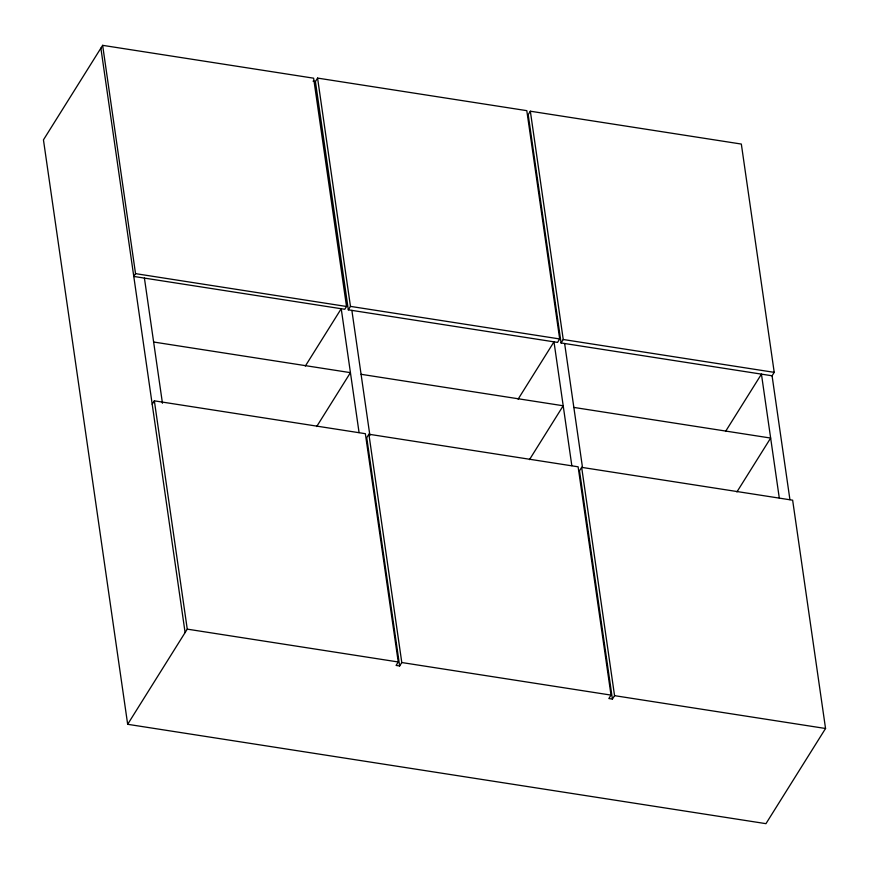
<?xml version="1.0" encoding="UTF-8"?>
<svg xmlns="http://www.w3.org/2000/svg" width="869" height="869" viewBox="0 0 869 869"><rect width="100%" height="100%" fill="white"/><g stroke="black" fill="none" stroke-linecap="round" stroke-linejoin="round"><path stroke-width="1.3" d="M102.64 45.34L135.531 273.637L133.783 276.44L344.776 309.277L346.525 306.485L313.622 78.188L102.64 45.34L43.45 139.866L127.667 724.301L765.958 823.66L825.55 728.494L792.647 500.196L581.665 467.359L579.504 470.792L612.406 699.089L608.854 698.535L611.016 695.102L578.113 466.805L368.901 434.239L366.74 437.672L399.642 665.969L396.09 665.415L398.252 661.982L365.349 433.685L154.356 400.837L152.205 404.281M315.425 81.534L317.576 78.091L526.799 110.656L559.69 338.953L557.54 342.397L348.317 309.831L315.425 81.534L313.057 81.165M305.334 366.055L341.224 308.723L359.071 432.577M348.317 309.831L350.468 306.388L317.576 78.091M127.667 724.301L187.259 629.134L154.356 400.837M316.696 426.538L350.435 372.649L153.628 342.017M530.34 111.21L528.189 114.654L561.081 342.951L772.074 375.788L774.225 372.356L741.333 144.058L530.34 111.21L563.242 339.507L561.081 342.951M518.098 399.175L553.987 341.843L571.835 465.697M399.642 665.969L401.793 662.536L368.901 434.239M529.46 459.658L563.199 405.769L361.08 374.3M725.539 431.458L761.44 374.137L779.287 497.991M736.901 491.952L770.651 438.063L573.844 407.42M612.406 699.089L614.557 695.656L581.665 467.359M350.468 306.388L559.69 338.953M563.242 339.507L774.225 372.356M135.531 273.637L346.525 306.485M187.259 629.134L398.252 661.982M401.793 662.536L611.016 695.102M614.557 695.656L825.55 728.494M772.074 375.788L789.921 499.642M564.633 343.505L582.48 467.348M351.869 310.385L369.901 435.565M144.417 278.091L162.46 403.27M100.88 48.143L185.108 632.578"/></g></svg>
